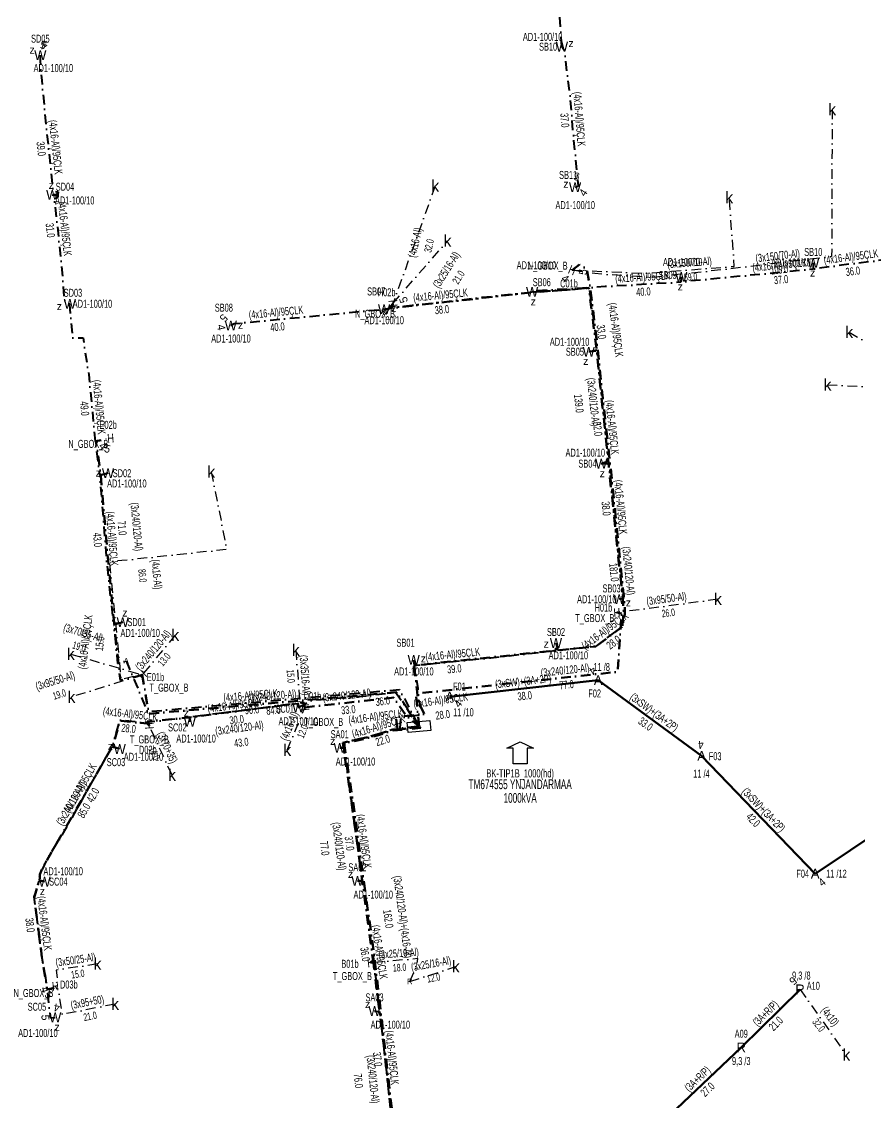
# Model space of a CAD drawing. Header units: millimetres. Extents: x 595692 to 597161, y 4087450 to 4088540.
# Drawn here: x 596216.5 to 596431.2, y 4087916.8 to 4088193.6 of the extents above; entities that cross this region are included whole.
import ezdxf
from ezdxf.enums import TextEntityAlignment as Align

# ---------------------------------------------------------------- set-up
doc = ezdxf.new("R2010")
doc.units = ezdxf.units.MM
doc.linetypes.add('DASHDOT', pattern=[5, 2.5, -1.25, 0, -1.25])
for name, color, linetype, lineweight in [('DIREK_AG_MEVCUT', 120, 'Continuous', 25), ('DIREK_AYD_MEVCUT', 190, 'Continuous', 25), ('DIREK_BOX_MEVCUT', 5, 'Continuous', 25), ('DIREK_OG_MEVCUT', 16, 'Continuous', 25), ('HAT_ABONE_YERALTI_MEVCUT', 56, 'DASHDOT', 30), ('HAT_AG_HAVAI_MEVCUT', 126, 'Continuous', 50), ('HAT_AG_YERALTI_MEVCUT', 126, 'DASHDOT', 50), ('HAT_AYD_YERALTI_MEVCUT', 150, 'DASHDOT', 40), ('HAT_BOX_YERALTI_MEVCUT', 192, 'DASHDOT', 50), ('HAT_OG_HAVAI_MEVCUT', 48, 'Continuous', 70), ('KOFRE_ABONE_MEVCUT', 6, 'Continuous', 25), ('KOFRE_ENH_MEVCUT', 6, 'Continuous', 25), ('NODE_ABONE_MEVCUT', 5, 'Continuous', 25), ('NODE_ENH_MEVCUT', 5, 'Continuous', 25), ('TRAFO_MEVCUT', 5, 'Continuous', 30)]:
    doc.layers.add(name, color=color, linetype=linetype, lineweight=lineweight)
doc.styles.add('Direk', font='B_CAD')
doc.styles.get("Standard").update_dxf_attribs({"font": 'Arial'})

# ---------------------------------------------------------------- blocks, each defined once
blk = doc.blocks.new('MEV_BINA_KARE')
at = {"layer": 'TRAFO_MEVCUT', "linetype": 'Continuous'}
for p, q in [((-2.25, -2.25), (-2.25, 2.25)), ((-2.25, 2.25), (2.25, 2.25)), ((0, 1.8), (0, 2.7)), ((2.25, 2.25), (2.25, -2.25)), ((2.25, -2.25), (-2.25, -2.25))]:
    blk.add_line(p, q, dxfattribs=at)
blk = doc.blocks.new('MEV_BETKOSK')
at = {"layer": 'TRAFO_MEVCUT', "linetype": 'Continuous'}
for p, q in [((-3.4, 2), (0, 3.6)), ((0, 3.6), (3.4, 2)), ((-1.8, 2), (-3.4, 2)), ((-1.8, -2), (-1.8, 2)), ((3.4, 2), (1.8, 2)), ((1.8, 2), (1.8, -2)), ((1.8, -2), (-1.8, -2))]:
    blk.add_line(p, q, dxfattribs=at)

msp = doc.modelspace()

# ---------------------------------------------------------------- linework, layer by layer
at = {"layer": 'HAT_ABONE_YERALTI_MEVCUT', "flags": 128}
for points in [[(596424.18032, 4088171.172475), (596424.04365, 4088133.451477), (596396.846263, 4088130.17139), (596378.259104, 4088128.121335), (596363.362043, 4088129.078027), (596357.572718, 4088129.977033)], [(596322.497441, 4088151.548378), (596311.693926, 4088121.499498)], [(596357.572718, 4088129.977033), (596376.462668, 4088129.175445), (596399.096695, 4088130.945971), (596397.809098, 4088148.598952)], [(596311.693926, 4088121.499498), (596325.64406, 4088137.463514)], [(596428.540286, 4088114.099094), (596454.356034, 4088099.013494)], [(596422.996244, 4088100.613587), (596454.356034, 4088099.013494)], [(596265.1149, 4088078.285919), (596269.092846, 4088058.416436), (596242.175405, 4088055.562692), (596239.384127, 4088055.40319), (596239.028726, 4088055.364137), (596240.5388, 4088040.027448), (596241.96783, 4088025.35409), (596241.995753, 4088025.186553), (596247.077733, 4088026.359317), (596247.422784, 4088026.277611)], [(596394.918823, 4088045.679021), (596369.020999, 4088042.242128)], [(596255.897579, 4088036.478904), (596247.422784, 4088026.277611)], [(596229.131075, 4088031.633227), (596247.422784, 4088026.277611)], [(596286.778084, 4088032.663041), (596287.78081, 4088019.537566), (596289.091038, 4088017.969515)], [(596247.422784, 4088026.277611), (596229.290576, 4088020.627619)], [(596284.590269, 4088007.006), (596289.091038, 4088017.969515)], [(596255.063161, 4088000.635847), (596249.254014, 4088013.26052)], [(596235.953943, 4087952.237213), (596225.339116, 4087950.664545), (596225.6704, 4087948.308751), (596225.177728, 4087946.532548)], [(596315.9815, 4087947.734405), (596317.754907, 4087951.780362), (596318.036049, 4087953.609501), (596310.134187, 4087952.89909), (596305.924658, 4087952.574726)], [(596315.9815, 4087947.734405), (596327.740706, 4087951.549461)], [(596240.475711, 4087941.952408), (596226.958724, 4087939.290478), (596226.112111, 4087944.848679), (596225.177728, 4087946.532548)], [(596415.96, 4087945.722), (596427.814986, 4087928.924534)]]:
    msp.add_lwpolyline(points, dxfattribs=at)
at = {"layer": 'HAT_AG_HAVAI_MEVCUT'}
for p, q in [((596415.96, 4087945.722), (596400.887697, 4087930.854342)), ((596400.887697, 4087930.854342), (596381.023, 4087912.035))]:
    msp.add_line(p, q, dxfattribs=at)
at = {"layer": 'HAT_AG_YERALTI_MEVCUT', "flags": 128}
msp.add_lwpolyline([(596303.943687, 4087888.905842), (596303.497706, 4087890.981296), (596312.181748, 4087891.791062), (596313.60582, 4087892.014445), (596312.684362, 4087898.464651), (596312.321363, 4087901.368639), (596312.346704, 4087906.443238), (596310.285239, 4087924.622692), (596308.543377, 4087940.237028), (596307.055083, 4087952.833078), (596304.223503, 4087973.418067), (596301.55524, 4087993.085075), (596299.361382, 4088007.514292), (596299.14659, 4088008.760086), (596303.700181, 4088009.705171), (596307.953064, 4088010.843568), (596311.626008, 4088012.024925), (596314.482742, 4088012.218238), (596318.800062, 4088012.733738), (596318.344, 4088013.076)], dxfattribs=at)
at = {"layer": 'HAT_AYD_YERALTI_MEVCUT', "flags": 128}
for points in [[(596354.946527, 4088187.22946), (596354.299876, 4088196.020788), (596355.86341, 4088196.36824), (596355.110597, 4088201.348387), (596353.489154, 4088200.653483), (596353.66288, 4088203.606826), (596353.257519, 4088207.370891), (596352.388889, 4088217.331187), (596352.33098, 4088217.852365), (596351.596073, 4088217.7764)], [(596358.311354, 4088151.210827), (596359.219987, 4088151.604533), (596357.986429, 4088163.186271), (596357.137767, 4088173.856852), (596355.574232, 4088186.191403), (596354.946527, 4088187.22946)], [(596221.321072, 4088185.075798), (596221.241998, 4088183.494314), (596221.690085, 4088178.538995), (596222.764354, 4088167.221893), (596224.05717, 4088155.335689), (596224.564396, 4088150.165751), (596225.862025, 4088150.064374), (596225.841749, 4088149.273632), (596224.375145, 4088149.300832)], [(596224.375145, 4088149.300832), (596225.841749, 4088149.172255), (596225.780923, 4088148.665368), (596224.888803, 4088148.239584), (596226.625492, 4088132.555271), (596227.470268, 4088122.23837), (596228.881468, 4088121.367787)], [(596449.946587, 4088138.873892), (596450.597631, 4088138.428441), (596446.314444, 4088133.220085), (596439.735468, 4088132.808899), (596439.002422, 4088132.829286), (596419.469678, 4088130.310317), (596419.33478, 4088131.827652)], [(596419.33478, 4088131.827652), (596419.32775, 4088130.249491), (596402.466999, 4088128.589323), (596385.575134, 4088126.982116), (596385.51087, 4088128.27203)], [(596385.51087, 4088128.27203), (596385.392655, 4088126.901014), (596366.019396, 4088125.761711), (596360.194261, 4088125.392698), (596348.798179, 4088124.664624), (596347.310794, 4088124.415231)], [(596309.380549, 4088119.968687), (596311.789079, 4088120.415457), (596316.55541, 4088120.994544), (596331.478035, 4088122.464533), (596344.886124, 4088124.068159), (596347.310794, 4088124.415231)], [(596347.310794, 4088124.415231), (596352.700757, 4088124.682502), (596361.966148, 4088125.395224), (596363.703409, 4088112.254406), (596363.881589, 4088109.492606), (596361.817248, 4088109.080016)], [(596228.881468, 4088121.367787), (596228.788172, 4088121.210405), (596229.538329, 4088112.668081), (596232.260037, 4088112.610173), (596233.729688, 4088103.242859), (596235.368911, 4088086.180496), (596236.494623, 4088077.552773), (596238.666288, 4088077.954761)], [(596270.125771, 4088115.79921), (596271.001687, 4088116.273132), (596292.784265, 4088118.366754), (596309.380549, 4088119.968687)], [(596365.018533, 4088080.406926), (596366.867148, 4088081.105765), (596365.085342, 4088097.930125), (596364.078771, 4088107.846458), (596363.941709, 4088109.285609), (596361.817248, 4088109.080016)], [(596365.018533, 4088080.406926), (596367.045338, 4088080.406926), (596369.245868, 4088057.764628), (596370.604832, 4088045.788446), (596369.613916, 4088045.670531)], [(596238.666288, 4088077.954761), (596236.494623, 4088077.244384), (596237.401197, 4088066.87238), (596238.322936, 4088055.220368), (596240.015133, 4088039.467189), (596242.423883, 4088039.801512)], [(596353.419602, 4088034.461977), (596353.8874, 4088032.627541), (596363.618802, 4088033.586975), (596370.506167, 4088038.692534), (596370.677494, 4088042.598801), (596370.71176, 4088044.209279), (596370.608963, 4088045.751227), (596369.613916, 4088045.670531)], [(596242.423883, 4088039.801512), (596240.104223, 4088039.066283), (596241.128762, 4088029.221805), (596242.227758, 4088029.571857), (596243.326755, 4088029.921909)], [(596316.976465, 4088030.158929), (596317.604493, 4088028.747078), (596336.758907, 4088030.665946), (596353.351071, 4088032.543109), (596353.419602, 4088034.461977)], [(596243.326755, 4088029.921909), (596245.8941, 4088023.803722), (596248.754789, 4088016.877843), (596301.978669, 4088021.545283), (596313.346145, 4088022.52394), (596318.344, 4088013.076)], [(596318.344, 4088013.076), (596315.007038, 4088012.589941), (596313.46509, 4088012.350083), (596313.670683, 4088015.365447), (596319.530084, 4088016.187819), (596318.26226, 4088019.785696), (596318.125198, 4088022.80106), (596316.976465, 4088030.158929)], [(596287.412461, 4088017.92452), (596290.681628, 4088019.747399), (596305.27265, 4088020.962372), (596312.276161, 4088021.882172), (596318.344, 4088013.076)], [(596287.412461, 4088017.92452), (596287.202356, 4088018.855961), (596259.824223, 4088015.497942), (596259.611288, 4088014.270444)], [(596259.611288, 4088014.270444), (596259.652895, 4088015.429411), (596248.646329, 4088014.099116), (596246.693195, 4088014.133382), (596241.621902, 4088014.715895), (596239.771565, 4088007.999857), (596241.651943, 4088007.305257)], [(596318.344, 4088013.076), (596313.825216, 4088012.301794), (596311.635468, 4088012.301794), (596305.329805, 4088010.355351), (596298.946339, 4088008.98352), (596299.062156, 4088007.767438), (596298.0198, 4088007.593712)], [(596241.651943, 4088007.305257), (596239.600237, 4088007.794264), (596226.679927, 4087984.975348), (596223.235952, 4087979.468738), (596221.180022, 4087975.219816), (596221.04296, 4087973.780665), (596222.401814, 4087973.322381)], [(596298.0198, 4088007.593712), (596299.177974, 4088007.535803), (596301.031052, 4087993.000721), (596303.760606, 4087973.757219), (596303.95474, 4087973.504243), (596302.564932, 4087973.504243)], [(596222.401814, 4087973.322381), (596220.940164, 4087973.403744), (596219.67234, 4087969.463212), (596221.453665, 4087955.35964), (596222.656384, 4087948.677868), (596223.012745, 4087945.648797), (596223.939801, 4087938.430281), (596225.127119, 4087938.549585)], [(596302.564932, 4087973.504243), (596304.128466, 4087973.330517), (596305.981545, 4087957.868896), (596306.850175, 4087952.135935), (596308.179215, 4087940.280293), (596306.945657, 4087940.177497)], [(596306.945657, 4087940.177497), (596308.247746, 4087940.0747), (596310.930104, 4087916.000507), (596312.158475, 4087906.428147), (596310.342403, 4087906.222554)]]:
    msp.add_lwpolyline(points, dxfattribs=at)
at = {"layer": 'HAT_BOX_YERALTI_MEVCUT', "flags": 128}
for points in [[(596357.572718, 4088129.977033), (596359.47037, 4088131.418633), (596361.350482, 4088130.23326), (596362.221678, 4088125.369631), (596364.179524, 4088109.441605), (596365.40115, 4088097.219009), (596367.359528, 4088079.895761), (596369.296691, 4088061.247227), (596371.032753, 4088044.289994), (596371.032753, 4088041.80485), (596370.53014, 4088038.705401), (596363.636057, 4088033.570803), (596353.403745, 4088032.5196), (596317.299055, 4088028.742577), (596316.891575, 4088028.994989), (596317.853225, 4088022.001789), (596318.003433, 4088019.727183), (596319.686427, 4088016.287884), (596312.443098, 4088015.44714), (596312.809576, 4088012.493759), (596318.344, 4088013.076)], [(596311.693926, 4088121.499498), (596310.685033, 4088120.154308), (596334.517828, 4088122.929059), (596347.222778, 4088124.272154), (596361.85162, 4088125.43375), (596363.814105, 4088109.480718), (596366.844635, 4088080.690685), (596370.564566, 4088045.450711), (596370.714, 4088041.893418), (596369.020999, 4088042.242128)], [(596247.422784, 4088026.277611), (596246.082202, 4088025.888629), (596241.829319, 4088024.814669), (596240.213866, 4088039.643534), (596238.681006, 4088055.629625), (596236.784434, 4088077.704196), (596235.574256, 4088086.170797), (596239.333624, 4088086.905453)], [(596318.344, 4088013.076), (596317.48991, 4088021.469864), (596342.621815, 4088024.207003), (596369.246704, 4088027.068556), (596370.304235, 4088042.496062), (596369.020999, 4088042.242128)], [(596247.422784, 4088026.277611), (596249.136459, 4088016.335548), (596312.619402, 4088021.834707), (596318.344, 4088013.076)], [(596289.091038, 4088017.969515), (596311.849992, 4088020.453647), (596314.960376, 4088015.955552), (596318.344, 4088013.076)], [(596249.254014, 4088013.26052), (596248.651704, 4088014.336826), (596259.400717, 4088015.35134), (596286.650775, 4088018.972246), (596288.724371, 4088019.286427), (596289.091038, 4088017.969515)], [(596249.254014, 4088013.26052), (596248.690393, 4088013.845581), (596241.713602, 4088014.511425), (596239.881211, 4088008.126779), (596221.86273, 4087976.789088), (596221.187915, 4087975.132725), (596221.187915, 4087973.90579), (596219.715593, 4087969.18209), (596222.042448, 4087951.814895), (596223.095144, 4087945.716519), (596224.837537, 4087946.079517), (596225.177728, 4087946.532548)], [(596305.924658, 4087952.574726), (596306.588528, 4087952.997566), (596303.877241, 4087973.061508), (596301.117056, 4087993.413222), (596298.782903, 4088008.870333), (596302.80381, 4088009.847637), (596306.740949, 4088010.713249), (596311.236546, 4088012.249012), (596313.856801, 4088012.420668), (596315.661055, 4088012.678418), (596318.344, 4088013.076)], [(596305.924658, 4087952.574726), (596306.653001, 4087952.592396), (596307.082586, 4087948.855015), (596309.400568, 4087930.801979), (596311.147359, 4087914.387115), (596312.185535, 4087906.459227), (596312.119397, 4087901.384051), (596313.459274, 4087891.836685), (596323.260235, 4087893.539986), (596323.344004, 4087892.395145), (596324.851844, 4087892.758143), (596326.112967, 4087892.752418)]]:
    msp.add_lwpolyline(points, dxfattribs=at)
at = {"layer": 'HAT_OG_HAVAI_MEVCUT'}
for p, q in [((596326.182, 4088020.702), (596364.225, 4088024.904)), ((596364.225, 4088024.904), (596390.744, 4088005.544)), ((596390.744, 4088005.544), (596419.824, 4087975.355)), ((596419.824, 4087975.355), (596457.811915, 4088000.822851))]:
    msp.add_line(p, q, dxfattribs=at)

# ---------------------------------------------------------------- block references
at = {"layer": 'TRAFO_MEVCUT', "linetype": 'ByBlock', "xscale": 1.292667999999999, "yscale": 0.5697160000000001, "rotation": 4.720137}
msp.add_blockref('MEV_BINA_KARE', (596318.344, 4088013.076), dxfattribs=at)
msp.add_blockref('MEV_BINA_KARE', (596318.344, 4088013.076), dxfattribs=at)
at = {"layer": 'TRAFO_MEVCUT', "linetype": 'ByBlock'}
msp.add_blockref('MEV_BETKOSK', (596344.248074, 4088005.516305), dxfattribs=at)
msp.add_blockref('MEV_BETKOSK', (596344.248074, 4088005.516305), dxfattribs=at)

# ---------------------------------------------------------------- texts
at = {"layer": 'DIREK_AG_MEVCUT', "color": 32, "style": 'Direk'}
msp.add_text('5', height=2, rotation=579.910656, dxfattribs=at).set_placement((596414.163542, 4087947.869728), align=Align.MIDDLE_CENTER)
at = {"layer": 'DIREK_AG_MEVCUT', "width": 0.53}
for s, p in [('9,3 /8', (596416.275207, 4087949.261257)), ('A10', (596419.339761, 4087946.631512)), ('A09', (596400.887697, 4087934.354342)), ('9,3 /3', (596400.887697, 4087927.354342))]:
    msp.add_text(s, height=2.05, dxfattribs=at).set_placement(p, align=Align.MIDDLE_CENTER)
at = {"layer": 'DIREK_AG_MEVCUT', "style": 'Direk'}
for p in [(596415.96, 4087945.722), (596400.887697, 4087930.854342)]:
    msp.add_text('R', height=2.5, dxfattribs=at).set_placement(p, align=Align.MIDDLE_CENTER)
at = {"layer": 'DIREK_AYD_MEVCUT', "width": 0.53}
for s, p in [('SD05', (596221.321835, 4088189.285994)), ('AD1-100/10', (596350.003163, 4088189.749087)), ('SB10', (596351.409661, 4088187.22962)), ('AD1-100/10', (596224.661488, 4088181.740922)), ('SB11', (596356.544472, 4088154.371023)), ('SD04', (596227.643576, 4088151.358132)), ('AD1-100/10', (596230.13086, 4088147.837759)), ('AD1-100/10', (596358.348916, 4088146.650951)), ('SB10', (596419.334101, 4088134.637848)), ('AD1-100/10', (596348.410865, 4088131.243134)), ('AD1-100/10', (596385.886045, 4088132.056306)), ('AD1-100/10', (596413.607108, 4088131.947885)), ('SB09', (596382.040307, 4088128.725008)), ('SB07', (596307.364487, 4088124.521415)), ('SB06', (596349.784268, 4088126.891504)), ('SD03', (596229.680415, 4088124.179262)), ('AD1-100/10', (596234.684264, 4088121.367947)), ('SB08', (596268.340025, 4088120.359406)), ('AD1-100/10', (596309.418111, 4088117.158811)), ('AD1-100/10', (596270.163333, 4088112.464334)), ('AD1-100/10', (596356.908126, 4088111.621732)), ('SB05', (596358.271564, 4088109.080176)), ('AD1-100/10', (596360.935786, 4088083.213965)), ('SB04', (596361.485398, 4088080.407086)), ('SD02', (596242.246567, 4088077.954921)), ('AD1-100/10', (596243.483313, 4088075.320575)), ('SB03', (596367.667652, 4088048.441491)), ('AD1-100/10', (596363.886244, 4088045.670691)), ('SD01', (596246.004162, 4088039.801672)), ('AD1-100/10', (596246.909588, 4088037.046027)), ('SB02', (596353.425537, 4088037.272173)), ('SB01', (596314.884846, 4088034.531471)), ('AD1-100/10', (596356.589742, 4088031.302101)), ('AD1-100/10', (596317.014027, 4088027.174053)), ('SC01', (596283.926008, 4088017.616872)), ('AD1-100/10', (596287.409984, 4088014.42235)), ('SC02', (596256.419234, 4088012.8349)), ('SA01', (596298.0198, 4088011.093712)), ('AD1-100/10', (596261.227336, 4088009.982371)), ('AD1-100/10', (596247.750161, 4088005.3078)), ('SC03', (596240.703274, 4088003.936277)), ('AD1-100/10', (596302.070222, 4088004.093712)), ('AD1-100/10', (596227.173276, 4087975.978202)), ('SA02', (596302.564932, 4087977.004243)), ('SC04', (596225.940206, 4087973.322541)), ('AD1-100/10', (596306.615354, 4087970.004243)), ('SA03', (596306.945657, 4087943.677497)), ('SC05', (596220.451691, 4087941.271918)), ('AD1-100/10', (596310.996079, 4087936.677497)), ('AD1-100/10', (596220.699525, 4087934.548928))]:
    msp.add_text(s, height=2.05, dxfattribs=at).set_placement(p, align=Align.MIDDLE_CENTER)
at = {"layer": 'DIREK_AYD_MEVCUT', "color": 40, "style": 'Direk'}
for p in [(596219.231022, 4088186.448861), (596357.286816, 4088188.108692), (596224.136299, 4088151.790712), (596355.962122, 4088152.067193), (596419.185256, 4088129.332128), (596385.264228, 4088125.784227), (596226.201967, 4088120.750415), (596311.867788, 4088120.220955), (596347.600277, 4088121.933363), (596272.621333, 4088115.948101), (596361.059275, 4088106.699006), (596236.16955, 4088078.083743), (596365.286677, 4088077.922664), (596371.969087, 4088044.833295), (596243.00363, 4088042.234677), (596350.927186, 4088034.268714), (596319.455357, 4088030.483108), (596287.414229, 4088020.424519), (596258.729645, 4088016.609825), (596296.252033, 4088009.361479), (596239.276143, 4088008.083445), (596300.797165, 4087975.27201), (596221.849781, 4087970.885406), (596305.17789, 4087941.945264), (596225.630305, 4087936.100748)]:
    msp.add_text('z', height=2, dxfattribs=at).set_placement(p, align=Align.MIDDLE_CENTER)
at = {"layer": 'DIREK_AYD_MEVCUT', "color": 32, "style": 'Direk'}
for s, rotation, p in [('5', 161.917305, (596222.097046, 4088187.737505)), ('4', 517.518582, (596222.277032, 4088187.385807)), ('5', 170.221817, (596358.73594, 4088153.97015)), ('4', 416.949386, (596360.406827, 4088149.847378)), ('5', 227.029827, (596268.296499, 4088117.707739)), ('4', 281.01517, (596267.671829, 4088115.321538)), ('4', 530.7004, (596225.531112, 4087941.016727)), ('5', 271.155944, (596222.627628, 4087938.493099))]:
    msp.add_text(s, height=2, rotation=rotation, dxfattribs=at).set_placement(p, align=Align.MIDDLE_CENTER)
at = {"layer": 'DIREK_AYD_MEVCUT', "style": 'Direk'}
for p in [(596354.946527, 4088187.22946), (596221.321072, 4088185.075798), (596224.375145, 4088149.300832), (596358.311354, 4088151.210827), (596419.33478, 4088131.827652), (596385.51087, 4088128.27203), (596347.310794, 4088124.415231), (596228.881468, 4088121.367787), (596309.380549, 4088119.968687), (596270.125771, 4088115.79921), (596361.817248, 4088109.080016), (596365.018533, 4088080.406926), (596238.666288, 4088077.954761), (596369.613916, 4088045.670531), (596242.423883, 4088039.801512), (596353.419602, 4088034.461977), (596316.976465, 4088030.158929), (596287.412461, 4088017.92452), (596259.611288, 4088014.270444), (596241.651943, 4088007.305257), (596298.0198, 4088007.593712), (596222.401814, 4087973.322381), (596302.564932, 4087973.504243), (596306.945657, 4087940.177497), (596225.127119, 4087938.549585)]:
    msp.add_text('W', height=2.5, dxfattribs=at).set_placement(p, align=Align.MIDDLE_CENTER)
at = {"layer": 'DIREK_BOX_MEVCUT', "width": 0.53}
for s, p in [('N_GBOX_B', (596351.295946, 4088131.11828)), ('H02b', (596310.044643, 4088124.309694)), ('C01b', (596356.758495, 4088126.573058)), ('N_GBOX_B', (596307.068665, 4088118.79985)), ('E02b', (596238.703034, 4088090.348178)), ('N_GBOX_B', (596233.61323, 4088085.471464)), ('H01b', (596365.575532, 4088043.527746)), ('T_GBOX_B', (596363.378652, 4088040.838827)), ('E01b', (596250.825173, 4088025.718698)), ('T_GBOX_B', (596254.282442, 4088023.028093)), ('D01b', (596291.05691, 4088020.865262)), ('T_GBOX_B', (596293.9123, 4088014.244012)), ('T_GBOX_B', (596249.254014, 4088009.76052)), ('D02b', (596248.85526, 4088007.110675)), ('B01b', (596300.647218, 4087952.277203)), ('T_GBOX_B', (596301.264648, 4087949.131453)), ('N_GBOX_B', (596219.557432, 4087944.78489)), ('D03b', (596228.625055, 4087946.957955))]:
    msp.add_text(s, height=2.05, dxfattribs=at).set_placement(p, align=Align.MIDDLE_CENTER)
at = {"layer": 'DIREK_BOX_MEVCUT', "style": 'Direk', "width": 0.8}
for rotation, p in [(337.415427, (596357.572718, 4088129.977033)), (275.469095, (596311.693926, 4088121.499498)), (4.214179, (596239.333624, 4088086.905453)), (3.990913, (596369.020999, 4088042.242128)), (42.473883, (596247.422784, 4088026.277611)), (275.921186, (596289.091038, 4088017.969515)), (93.283862, (596249.254014, 4088013.26052)), (6.942571, (596305.924658, 4087952.574726)), (4.712796, (596225.177728, 4087946.532548))]:
    msp.add_text('H', height=2.25, rotation=rotation, dxfattribs=at).set_placement(p, align=Align.MIDDLE_CENTER)
at = {"layer": 'DIREK_BOX_MEVCUT', "color": 32, "style": 'Direk'}
for s, rotation, p in [('4', 320.548058, (596355.793512, 4088127.814991)), ('5', 80.235473, (596360.332154, 4088129.502155)), ('5', 107.481392, (596314.364606, 4088122.340607)), ('4', 318.605747, (596309.842463, 4088119.399001)), ('4', 315.000001, (596237.353725, 4088084.925554)), ('5', 343.028697, (596238.516324, 4088084.22739)), ('4', 288.796843, (596222.52706, 4087945.63035)), ('5', 321.761702, (596223.444714, 4087944.333306))]:
    msp.add_text(s, height=2, rotation=rotation, dxfattribs=at).set_placement(p, align=Align.MIDDLE_CENTER)
at = {"layer": 'DIREK_OG_MEVCUT', "width": 0.53}
for s, p in [('11 /8', (596365.131869, 4088028.308913)), ('F02', (596363.324208, 4088021.521904)), ('F03', (596394.196741, 4088005.453535)), ('11 /4', (596390.698129, 4088000.984124)), ('F04', (596416.622061, 4087975.368438)), ('11 /12', (596425.268915, 4087975.35516))]:
    msp.add_text(s, height=2.05, dxfattribs=at).set_placement(p, align=Align.MIDDLE_CENTER)
at = {"layer": 'DIREK_OG_MEVCUT', "color": 32, "style": 'Direk'}
for rotation, p in [(570.085981, (596362.821363, 4088027.326767)), (410.178007, (596328.332506, 4088018.908867)), (543.898506, (596390.55363, 4088008.337521)), (398.883366, (596421.581664, 4087973.175409))]:
    msp.add_text('4', height=2, rotation=rotation, dxfattribs=at).set_placement(p, align=Align.MIDDLE_CENTER)
at = {"layer": 'DIREK_OG_MEVCUT', "style": 'Direk'}
for p in [(596364.225, 4088024.904), (596390.744, 4088005.544), (596419.824, 4087975.355)]:
    msp.add_text('A', height=2.5, dxfattribs=at).set_placement(p, align=Align.MIDDLE_CENTER)
at = {"layer": 'DIREK_OG_MEVCUT', "linetype": 'ByBlock', "width": 0.53}
for s, p in [('F01', (596328.680487, 4088023.309093)), ('11 /10', (596329.714396, 4088016.720562))]:
    msp.add_text(s, height=2.05, dxfattribs=at).set_placement(p, align=Align.MIDDLE_CENTER)
at = {"layer": 'DIREK_OG_MEVCUT', "linetype": 'ByBlock', "style": 'Direk'}
msp.add_text('A', height=2.5, dxfattribs=at).set_placement((596326.182, 4088020.702), align=Align.MIDDLE_CENTER)
at = {"layer": 'HAT_ABONE_YERALTI_MEVCUT', "lineweight": 30, "width": 0.53}
for s, rotation, p in [('(4x16-Al)', 437.314148, (596318.309781, 4088136.815424)), ('(3x25/16-Al)', 57.950294, (596326.187913, 4088129.54661)), ('(3x150/70-Al)', 366.876831, (596410.343181, 4088132.655318)), ('(3x150/70-Al)', 4.472803, (596387.713394, 4088130.908119)), ('(4x16-Al)', 275.623305, (596250.13842, 4088051.950661)), ('(3x95/50-Al)', 367.559536, (596381.858088, 4088044.803187)), ('(3x70/35-Al)', 343.680536, (596232.013017, 4088036.089888)), ('(3x240/120-Al)', 410.281659, (596251.006366, 4088031.921419)), ('(3x35/16-Al)', 274.368652, (596288.126977, 4088026.165051)), ('(3x95/50-Al)', 377.307023, (596225.405033, 4088023.834703)), ('(4x16-Al)', 67.680746, (596286.054334, 4088012.81056)), ('(3x70+35)', 294.709162, (596252.930762, 4088007.303494)), ('(3x50/25-Al)', 368.427502, (596230.521955, 4087952.291701)), ('(3x25/16-Al)', 363.964655, (596313.173428, 4087953.961769)), ('(3x25/16-Al)', 10.407711, (596321.57517, 4087951.281235)), ('(3x95+50)', 371.140825, (596233.55298, 4087941.455425)), ('(4x10)', 307.640005, (596422.83956, 4087938.19345))]:
    msp.add_text(s, height=2.05, rotation=rotation, dxfattribs=at).set_placement(p, align=Align.CENTER)
for s, rotation, p in [('32.0', 437.314148, (596319.968282, 4088136.442095)), ('105.0', 366.876831, (596410.546732, 4088130.967548)), ('21.0', 57.950294, (596327.628813, 4088128.644497)), ('59.0', 4.472803, (596387.84597, 4088129.213297)), ('86.0', 275.623305, (596248.446601, 4088051.784082)), ('26.0', 367.559536, (596382.081734, 4088043.117962)), ('19.0', 343.680536, (596231.535329, 4088034.458381)), ('13.0', 410.281659, (596252.313997, 4088030.835096)), ('15.0', 274.368652, (596286.431917, 4088026.035556)), ('19.0', 377.307023, (596225.91077, 4088022.211672)), ('12.0', 67.680746, (596287.626973, 4088012.164956)), ('14.0', 294.709162, (596251.386412, 4088006.592873)), ('18.0', 363.964655, (596313.290968, 4087952.265838)), ('15.0', 368.427502, (596230.771104, 4087950.610058)), ('12.0', 10.407711, (596321.882278, 4087949.609204)), ('21.0', 371.140825, (596233.881456, 4087939.787461)), ('32.0', 307.640005, (596421.493392, 4087937.155263))]:
    msp.add_text(s, height=1.9, rotation=rotation, dxfattribs=at).set_placement(p, align=Align.TOP_CENTER)
at = {"layer": 'HAT_AG_HAVAI_MEVCUT', "lineweight": 30, "width": 0.53}
for rotation, p in [(404.608381, (596407.82693, 4087938.893306)), (403.452077, (596390.370763, 4087922.061728))]:
    msp.add_text('(3A+R/P)', height=2.05, rotation=rotation, dxfattribs=at).set_placement(p, align=Align.CENTER)
for s, rotation, p in [('21.0', 404.608381, (596409.020767, 4087937.683036)), ('27.0', 403.452077, (596391.539934, 4087920.827614))]:
    msp.add_text(s, height=2.05, rotation=rotation, dxfattribs=at).set_placement(p, align=Align.TOP_CENTER)
at = {"layer": 'HAT_AG_YERALTI_MEVCUT', "lineweight": 30, "width": 0.53}
msp.add_text('(3x240/120-Al)+(4x16-Al)', height=2.05, rotation=277.8322, dxfattribs=at).set_placement((596313.16816, 4087964.161605), align=Align.CENTER)
msp.add_text('162.0', height=2.05, rotation=277.8322, dxfattribs=at).set_placement((596311.484019, 4087963.929942), align=Align.TOP_CENTER)
at = {"layer": 'HAT_AYD_YERALTI_MEVCUT', "lineweight": 30, "width": 0.53}
for rotation, p in [(274.547328, (596358.409422, 4088168.588952)), (276.207436, (596224.255778, 4088161.3707)), (276.318493, (596226.601984, 4088140.490974)), (367.348383, (596429.127333, 4088132.41282)), (365.623414, (596410.814083, 4088130.265316)), (363.365577, (596375.656125, 4088127.179896)), (5.625911, (596323.933394, 4088122.575444)), (5.490092, (596281.811654, 4088118.166044)), (277.531024, (596367.7756, 4088114.526249)), (275.487703, (596235.395404, 4088094.792965)), (276.04545, (596366.821518, 4088089.607465)), (275.550955, (596368.991617, 4088069.167998)), (274.523, (596238.709419, 4088061.113404)), (443.020824, (596233.849942, 4088034.614941)), (36.549301, (596366.556297, 4088036.822597)), (5.720741, (596327.096972, 4088030.552278)), (367.594488, (596271.258124, 4088017.53225)), (5.011703, (596275.292474, 4088020.058313)), (7.989327, (596324.020653, 4088018.777109)), (353.447445, (596244.254546, 4088015.269086)), (7.482065, (596307.344726, 4088014.583824)), (377.154498, (596308.23193, 4088012.140758)), (420.481005, (596232.400419, 4087996.803612)), (278.073145, (596303.237405, 4087983.498341)), (277.198515, (596221.406303, 4087962.517937)), (278.615648, (596307.256268, 4087955.12975)), (276.3577, (596310.433697, 4087928.131729))]:
    msp.add_text('(4x16-Al)/95ÇLK', height=2.05, rotation=rotation, dxfattribs=at).set_placement(p, align=Align.CENTER)
for s, rotation, p in [('37.0', 274.547328, (596356.714774, 4088168.454171)), ('39.0', 276.207436, (596222.565746, 4088161.186882)), ('31.0', 276.318493, (596224.912311, 4088140.303881)), ('37.0', 365.623414, (596410.980666, 4088128.573497)), ('36.0', 367.348383, (596429.344767, 4088130.726783)), ('40.0', 363.365577, (596375.755926, 4088125.482828)), ('38.0', 5.625911, (596324.10005, 4088120.883633)), ('40.0', 5.490092, (596281.974299, 4088116.473842)), ('33.0', 277.531024, (596366.090264, 4088114.303442)), ('49.0', 275.487703, (596233.703195, 4088094.63039)), ('32.0', 276.04545, (596365.130972, 4088089.428425)), ('38.0', 275.550955, (596367.299589, 4088069.003556)), ('43.0', 274.523, (596237.014714, 4088060.979343)), ('15.0', 443.020824, (596235.537346, 4088034.408376)), ('28.0', 36.549301, (596367.568671, 4088035.456911)), ('39.0', 5.720741, (596327.266428, 4088028.860745)), ('36.0', 7.482065, (596308.885089, 4088020.579509)), ('90.0', 5.011703, (596275.440984, 4088018.364813)), ('30.0', 367.594488, (596271.482798, 4088015.847162)), ('28.0', 7.989327, (596324.256933, 4088017.093609)), ('28.0', 353.447445, (596244.060551, 4088013.580191)), ('22.0', 377.154498, (596308.733344, 4088010.516386)), ('42.0', 420.481005, (596233.879746, 4087995.966001)), ('37.0', 278.073145, (596301.554253, 4087983.259598)), ('38.0', 277.198515, (596219.719702, 4087962.304915)), ('36.0', 278.615648, (596305.575452, 4087954.875081)), ('37.0', 276.3577, (596308.744152, 4087927.943479))]:
    msp.add_text(s, height=2.05, rotation=rotation, dxfattribs=at).set_placement(p, align=Align.TOP_CENTER)
at = {"layer": 'HAT_BOX_YERALTI_MEVCUT', "lineweight": 30, "width": 0.53}
for rotation, p in [(276.009006, (596362.00312, 4088096.094885)), (275.477181, (596244.998851, 4088064.146373)), (275.845511, (596371.010302, 4088052.85518)), (6.13441, (596355.843427, 4088026.482912)), (4.950843, (596280.804574, 4088019.931956)), (5.89427, (596299.943243, 4088020.078925)), (7.568952, (596272.441871, 4088011.67852)), (420.102048, (596230.135093, 4087992.881622)), (277.723569, (596296.879624, 4087982.235089)), (276.074285, (596305.520686, 4087922.580816))]:
    msp.add_text('(3x240/120-Al)', height=2.05, rotation=rotation, dxfattribs=at).set_placement(p, align=Align.CENTER)
for s, rotation, p in [('139.0', 276.009006, (596360.312461, 4088095.91692)), ('71.0', 275.477181, (596243.306613, 4088063.984109)), ('181.0', 275.845511, (596369.319142, 4088052.682041)), ('77.0', 6.13441, (596356.025091, 4088024.792646)), ('84.0', 4.950843, (596280.951286, 4088018.238298)), ('33.0', 5.89427, (596300.117821, 4088018.387913)), ('43.0', 7.568952, (596272.665794, 4088009.993332)), ('85.0', 420.102048, (596231.608848, 4087992.034245)), ('77.0', 277.723569, (596295.195046, 4087982.006619)), ('76.0', 276.074285, (596303.830231, 4087922.400926))]:
    msp.add_text(s, height=2.05, rotation=rotation, dxfattribs=at).set_placement(p, align=Align.TOP_CENTER)
at = {"layer": 'HAT_OG_HAVAI_MEVCUT', "lineweight": 30, "width": 0.53}
for rotation, p in [(6.302996, (596345.110182, 4088023.647862)), (323.868963, (596377.985689, 4088015.91052)), (313.928047, (596405.89618, 4087991.039191))]:
    msp.add_text('(3xSW)+(3A+2P)', height=2.05, rotation=rotation, dxfattribs=at).set_placement(p, align=Align.CENTER)
for s, rotation, p in [('38.0', 6.302996, (596345.296818, 4088021.958138)), ('33.0', 323.868963, (596376.983311, 4088014.53748)), ('42.0', 313.928047, (596404.67182, 4087989.859809))]:
    msp.add_text(s, height=2.05, rotation=rotation, dxfattribs=at).set_placement(p, align=Align.TOP_CENTER)
at = {"layer": 'KOFRE_ABONE_MEVCUT', "style": 'Direk'}
for p in [(596322.497441, 4088151.548378), (596397.809098, 4088148.598952), (596325.64406, 4088137.463514), (596428.540286, 4088114.099094), (596422.996244, 4088100.613587), (596265.1149, 4088078.285919), (596394.918823, 4088045.679021), (596255.897579, 4088036.478904), (596286.778084, 4088032.663041), (596229.131075, 4088031.633227), (596229.290576, 4088020.627619), (596284.590269, 4088007.006), (596255.063161, 4088000.635847), (596235.953943, 4087952.237213), (596327.740706, 4087951.549461), (596240.475711, 4087941.952408), (596427.814986, 4087928.924534)]:
    msp.add_text('k', height=3, dxfattribs=at).set_placement(p, align=Align.MIDDLE_CENTER)
at = {"layer": 'KOFRE_ENH_MEVCUT', "style": 'Direk'}
msp.add_text('k', height=3, dxfattribs=at).set_placement((596424.18032, 4088171.172475), align=Align.MIDDLE_CENTER)
at = {"layer": 'NODE_ABONE_MEVCUT', "style": 'Direk'}
msp.add_text('R', height=1.4, dxfattribs=at).set_placement((596315.9815, 4087947.734405), align=Align.MIDDLE_CENTER)
at = {"layer": 'NODE_ENH_MEVCUT', "style": 'Direk'}
msp.add_text('A', height=1.4, dxfattribs=at).set_placement((596243.326755, 4088029.921909), align=Align.MIDDLE_CENTER)
msp.add_text('A', height=1.4, dxfattribs=at).set_placement((596243.326755, 4088029.921909), align=Align.MIDDLE_CENTER)
at = {"layer": 'TRAFO_MEVCUT', "linetype": 'ByBlock', "width": 0.6}
for s, height, p in [('BK-TIP1B_1000(hd)', 2.1, (596344.248074, 4088000.016305)), ('BK-TIP1B_1000(hd)', 2.1, (596344.248074, 4088000.016305)), ('TM674555 YNJANDARMAA', 2.5, (596344.248074, 4087997.016305)), ('TM674555 YNJANDARMAA', 2.5, (596344.248074, 4087997.016305)), ('1000kVA', 2.5, (596344.248074, 4087993.516305)), ('1000kVA', 2.5, (596344.248074, 4087993.516305))]:
    msp.add_text(s, height=height, dxfattribs=at).set_placement(p, align=Align.CENTER)

doc.saveas('drawing.dxf')
